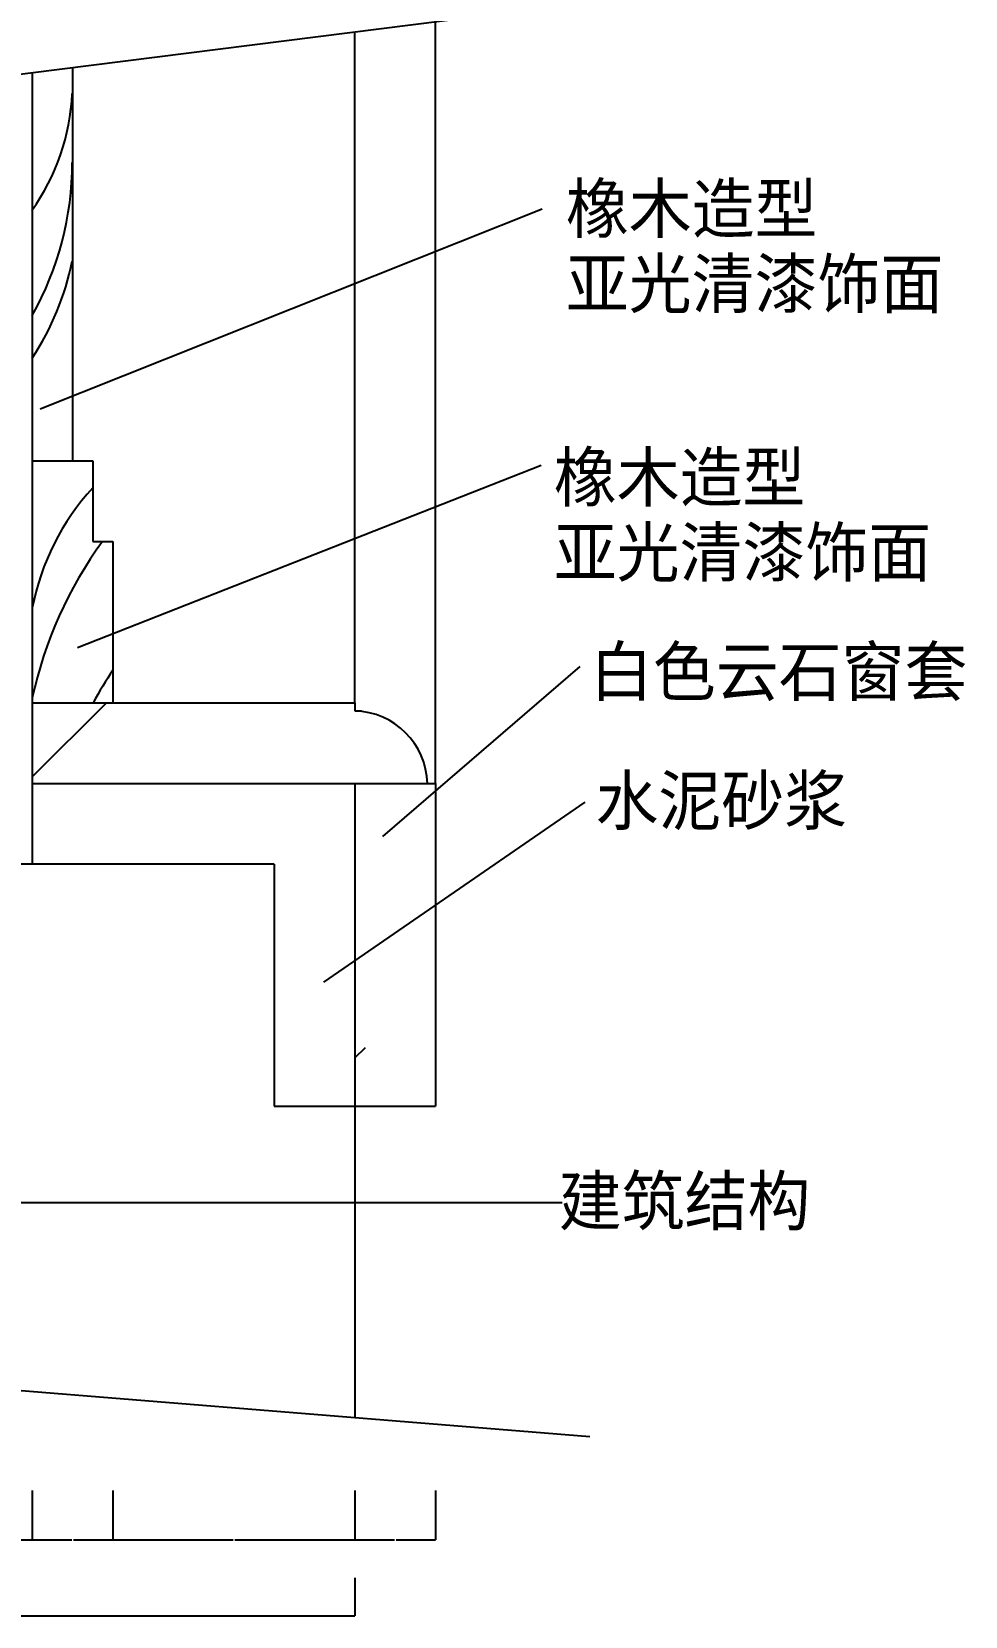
# Model space of a CAD drawing. Header units: metres. Extents: x 278 to 5235, y 197 to 7080.
# Drawn here: x 4077 to 5235, y 3037 to 5002 of the extents above; entities that cross this region are included whole.
import ezdxf

# ---------------------------------------------------------------- set-up
doc = ezdxf.new("R2010")
doc.units = ezdxf.units.M
for name, color, linetype in [('2', 2, 'Continuous'), ('4', 4, 'Continuous'), ('7', 7, 'Continuous'), ('BH', 3, 'Continuous'), ('DIM', 3, 'Continuous'), ('TEXT', 3, 'Continuous')]:
    doc.layers.add(name, color=color, linetype=linetype)
doc.dimstyles.get("Standard").update_dxf_attribs({"dimtxt": 2.5, "dimasz": 2.5, "dimexe": 1.25, "dimexo": 0.625, "dimtad": 1, "dimcen": 2.5, "dimazin": 3, "dimtfac": 1, "dimtmove": 0, "dimatfit": 3})

# ---------------------------------------------------------------- blocks, each defined once
blk = doc.blocks.new('*D40')
for p, q in [((3477.84, 3084.92), (3477.84, 3037.83)), ((4477.84, 3084.92), (4477.84, 3037.83)), ((3478.09, 3037.83), (3975.84, 3037.83)), ((3979.84, 3037.83), (4477.59, 3037.83))]:
    blk.add_line(p, q)
at = {"layer": 'Defpoints'}
for p in [(3477.84, 3084.92), (4477.84, 3084.92), (3477.84, 3037.83)]:
    blk.add_point(p, dxfattribs=at)
at = {"layer": 'DIM', "insert": (3977.84, 3037.83), "char_height": 1, "attachment_point": 5}
blk.add_mtext('200 ', dxfattribs=at)
blk = doc.blocks.new('*D43')
for p, q in [((4077.84, 3193.24), (4077.84, 3132.11)), ((4177.84, 3193.24), (4177.84, 3132.11)), ((4078.09, 3132.11), (4126.84, 3132.11)), ((4128.84, 3132.11), (4177.59, 3132.11))]:
    blk.add_line(p, q)
at = {"layer": 'Defpoints'}
for p in [(4077.84, 3193.24), (4177.84, 3193.24), (4077.84, 3132.11)]:
    blk.add_point(p, dxfattribs=at)
at = {"layer": 'DIM', "insert": (4127.84, 3132.11), "char_height": 1, "attachment_point": 5}
blk.add_mtext('20', dxfattribs=at)
blk = doc.blocks.new('*D45')
for p, q in [((3877.84, 3193.24), (3877.84, 3132.11)), ((4077.84, 3193.24), (4077.84, 3132.11)), ((3878.09, 3132.11), (3976.84, 3132.11)), ((3978.84, 3132.11), (4077.59, 3132.11))]:
    blk.add_line(p, q)
at = {"layer": 'Defpoints'}
for p in [(3877.84, 3193.24), (4077.84, 3193.24), (3877.84, 3132.11)]:
    blk.add_point(p, dxfattribs=at)
at = {"layer": 'DIM', "insert": (3977.84, 3132.11), "char_height": 1, "attachment_point": 5}
blk.add_mtext('40', dxfattribs=at)
blk = doc.blocks.new('*D46')
for p, q in [((4477.84, 3193.24), (4477.84, 3132.11)), ((4577.84, 3193.24), (4577.84, 3132.11)), ((4478.09, 3132.11), (4526.84, 3132.11)), ((4528.84, 3132.11), (4577.59, 3132.11))]:
    blk.add_line(p, q)
at = {"layer": 'Defpoints'}
for p in [(4477.84, 3193.24), (4577.84, 3193.24), (4477.84, 3132.11)]:
    blk.add_point(p, dxfattribs=at)
at = {"layer": 'DIM', "insert": (4527.84, 3132.11), "char_height": 1, "attachment_point": 5}
blk.add_mtext('20', dxfattribs=at)
blk = doc.blocks.new('*D47')
for p, q in [((4177.84, 3193.24), (4177.84, 3132.11)), ((4477.84, 3193.24), (4477.84, 3132.11)), ((4178.09, 3132.11), (4326.84, 3132.11)), ((4328.84, 3132.11), (4477.59, 3132.11))]:
    blk.add_line(p, q)
at = {"layer": 'Defpoints'}
for p in [(4177.84, 3193.24), (4477.84, 3193.24), (4177.84, 3132.11)]:
    blk.add_point(p, dxfattribs=at)
at = {"layer": 'DIM', "insert": (4327.84, 3132.11), "char_height": 1, "attachment_point": 5}
blk.add_mtext('60', dxfattribs=at)

msp = doc.modelspace()

# ---------------------------------------------------------------- hatches: boundary and pattern name
at = {"layer": 'BH'}
h = msp.add_hatch(dxfattribs=at)
h.set_pattern_fill('ANSI33', scale=166.67)
h.paths.add_polyline_path([(3477.84, 4169.83), (3477.84, 4159.83, 0.4), (3387.84, 4069.83), (3877.84, 4069.83), (3877.84, 4169.83)])
h.paths.add_polyline_path([(4077.84, 4169.83), (4077.84, 4069.83), (4567.84, 4069.83, 0.4), (4477.84, 4159.83), (4477.84, 4169.83)])
h.paths.add_polyline_path([(3377.84, 3669.83), (3477.84, 3669.83), (3477.84, 4069.83), (3377.84, 4069.83)])
h.paths.add_polyline_path([(4577.84, 4069.83), (4477.84, 4069.83), (4477.84, 3669.83), (4577.84, 3669.83)])
h = msp.add_hatch(dxfattribs=at)
h.set_pattern_fill('AR-CONC', scale=8.33)
h.paths.add_polyline_path([(4377.84, 3969.83), (4377.84, 3669.83), (4477.84, 3669.83), (4477.84, 4069.83), (4077.84, 4069.83), (4077.84, 3969.83)])
h.paths.add_polyline_path([(3877.84, 3969.83), (3877.84, 4069.83), (3477.84, 4069.83), (3477.84, 3669.83), (3577.84, 3669.83), (3577.84, 3969.83)])
h = msp.add_hatch(dxfattribs=at)
h.set_pattern_fill('ANSI31', scale=833)
h.paths.add_polyline_path([(3577.84, 3969.83), (3577.84, 3669.83), (3477.84, 3669.83), (3477.84, 3364.69), (4477.84, 3283.66), (4477.84, 3669.83), (4377.84, 3669.83), (4377.84, 3969.83)])

# ---------------------------------------------------------------- linework, layer by layer
at = {"layer": '2'}
for p, q in [((4377.84, 3969.83), (3577.84, 3969.83)), ((4377.84, 3969.83), (4377.84, 3669.83)), ((4377.84, 3669.83), (4477.84, 3669.83)), ((4477.84, 3669.83), (4477.84, 3283.66))]:
    msp.add_line(p, q, dxfattribs=at)
at = {"layer": '4'}
for p, q in [((4577.84, 4069.83), (4577.84, 5014.39)), ((4077.84, 4951.41), (4077.84, 3969.83)), ((4127.84, 4957.7), (4127.84, 4469.83)), ((4077.84, 4469.83), (4152.84, 4469.83)), ((4152.84, 4469.83), (4152.84, 4369.83)), ((4152.84, 4369.83), (4177.84, 4369.83)), ((4177.84, 4369.83), (4177.84, 4169.83)), ((4077.84, 4169.83), (4477.84, 4169.83)), ((4477.84, 4169.83), (4477.84, 4159.83)), ((4477.84, 4159.83), (4486.07, 4159.83)), ((4077.84, 4069.83), (4577.84, 4069.83)), ((4477.84, 4069.83), (4477.84, 3669.83)), ((4577.84, 4069.83), (4577.84, 3669.83)), ((4477.84, 3669.83), (4577.84, 3669.83))]:
    msp.add_line(p, q, dxfattribs=at)
msp.add_arc((4475.05, 4067.05), 92.83, 1.72, 88.28, dxfattribs=at)
at = {"layer": '7'}
msp.add_line((4477.84, 4169.83), (4477.84, 5001.8), dxfattribs=at)
at = {"layer": 'BH'}
for centre, radius, start, end in [((3858.38, 4936.91), 269.2, 324.45, 357.53), ((3741.66, 4839.21), 385.67, 330.65, 0.09), ((3792.51, 4785.19), 341.6, 326.64, 348.56), ((4377.69, 4229.71), 305.36, 137.42, 169.1), ((4578.36, 4067.41), 512.15, 143.81, 167.76), ((4598.67, 3930.55), 505.43, 146.38, 151.74)]:
    msp.add_arc(centre, radius, start, end, dxfattribs=at)
at = {"layer": 'DIM'}
for p, q in [((3297.74, 4853.13), (4667.96, 5025.75)), ((3249.94, 3383.15), (4769.16, 3260.05))]:
    msp.add_line(p, q, dxfattribs=at)

# ---------------------------------------------------------------- texts
at = {"layer": 'TEXT'}
for s, p in [('橡木造型', (4739.39, 4752.52)), ('亚光清漆饰面', (4739.39, 4659.45)), ('橡木造型', (4724.41, 4419.55)), ('亚光清漆饰面', (4724.41, 4326.47)), ('白色云石窗套', (4769.19, 4178.61)), ('水泥砂浆', (4776.06, 4018.6)), ('建筑结构', (4730.52, 3522.26))]:
    msp.add_text(s, height=60, dxfattribs=at).set_placement(p)

# ---------------------------------------------------------------- dimensions: what is measured, and where the dimension line sits
at = {"layer": 'DIM'}
for base, p1, p2, text, picture, middle in [((3877.84, 3132.11), (3877.84, 3193.24), (4077.84, 3193.24), '40', '*D45', (3977.84, 3132.11)), ((4077.84, 3132.11), (4077.84, 3193.24), (4177.84, 3193.24), '20', '*D43', (4127.84, 3132.11)), ((4177.84, 3132.11), (4177.84, 3193.24), (4477.84, 3193.24), '60', '*D47', (4327.84, 3132.11)), ((4477.84, 3132.11), (4477.84, 3193.24), (4577.84, 3193.24), '20', '*D46', (4527.84, 3132.11)), ((3477.84, 3037.83), (3477.84, 3084.92), (4477.84, 3084.92), '200 ', '*D40', (3977.84, 3037.83))]:
    dim = msp.add_linear_dim(base=base, p1=p1, p2=p2, text=text, dimstyle='Standard', dxfattribs=at)
    dim.commit()
    dim.dimension.update_dxf_attribs({"geometry": picture, "text_midpoint": middle})

# ---------------------------------------------------------------- leaders
for points in [[(4087.81, 4534.16), (4710.02, 4782.34)], [(4133.77, 4238.54), (4708.62, 4464.59)], [(4512.42, 4004.22), (4757.28, 4214.8)], [(4439.37, 3823.39), (4763.3, 4046.55)], [(3847.52, 3550.21), (4734.65, 3550.21)]]:
    msp.add_leader(points, dimstyle='Standard', dxfattribs=at)

doc.saveas('drawing.dxf')
